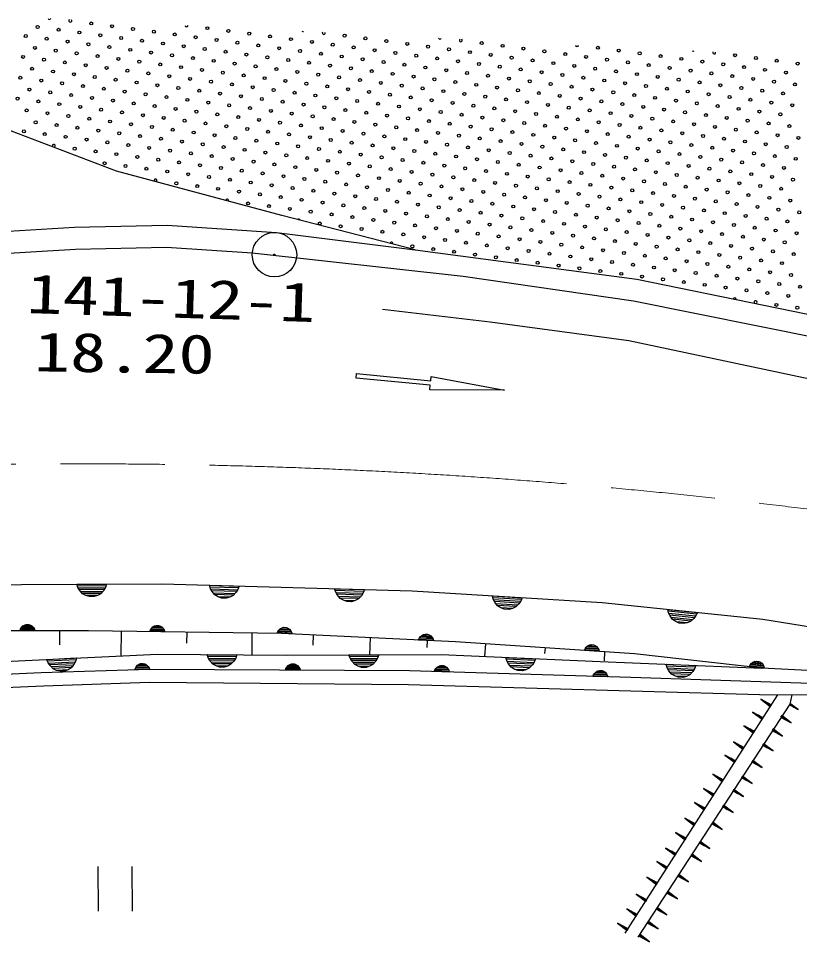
# Model space of a CAD drawing. Units: millimetres, scale not verified. Extents: x 40000 to 680000, y 20000 to 380000.
# Drawn here: x 128704 to 154920, y 284223 to 315326 of the extents above; entities that cross this region are included whole.
import ezdxf
from ezdxf.enums import TextEntityAlignment as Align

# ---------------------------------------------------------------- set-up
doc = ezdxf.new("R2010")
doc.units = ezdxf.units.MM
doc.header["$LTSCALE"] = 1000
doc.linetypes.add('CHAIN', pattern=[18.5, 12, -1.5, 3.5, -1.5])
doc.layers.add('M-BGD', color=7, linetype='Continuous', lineweight=25)
doc.layers.add('M-BMK', color=2, linetype='CHAIN', lineweight=13)
doc.layers.add('M-BMK-SRVR', color=3, linetype='Continuous')
doc.styles.add('ＭＳ ゴシック', font='')
doc.styles.get('ＭＳ ゴシック').set_extended_font_data('MS Gothic')

# ---------------------------------------------------------------- blocks, each defined once
blk = doc.blocks.new('BUHIN2')
at = {"color": 3, "linetype": 'Continuous', "lineweight": 25}
for radius in [746, 22.5]:
    blk.add_circle((0, 0), radius, dxfattribs=at)
blk = doc.blocks.new('BUHIN154')
at = {"color": 7, "linetype": 'Continuous', "lineweight": 25}
for p, q in [((371, 303), (-280, -389)), ((-218, -413), (400, 242)), ((419, 172), (-145, -427)), ((-68, -437), (431, 92)), ((435, 6), (20, -434)), ((146, -392), (402, -121))]:
    blk.add_line(p, q, dxfattribs=at)
blk.add_lwpolyline([(343, 364), (399, 256), (431, 147), (444, 1), (412, -120), (359, -232), (253, -344), (145, -404), (26, -443), (-121, -439), (-233, -416), (-343, -364)], close=True, dxfattribs=at)
blk = doc.blocks.new('BUHIN164')
at = {"color": 7, "linetype": 'Continuous', "lineweight": 25}
for p, q in [((-217, -9), (-16, 217)), ((28, 219), (-214, -52)), ((-207, -91), (67, 215)), ((-78, 194), (-202, 55)), ((103, 209), (-196, -126)), ((-181, -156), (135, 198))]:
    blk.add_line(p, q, dxfattribs=at)
blk.add_lwpolyline([(-166, -187), (-196, -133), (-213, -79), (-222, -6), (-208, 55), (-182, 111), (-131, 169), (-78, 200), (-19, 221), (55, 221), (111, 211), (166, 187)], close=True, dxfattribs=at)
blk = doc.blocks.new('BUHIN166')
at = {"color": 7, "linetype": 'Continuous', "lineweight": 25}
for p, q in [((-217, 1), (-6, 217)), ((39, 218), (-216, -42)), ((-211, -82), (77, 212)), ((113, 204), (-202, -117)), ((-69, 197), (-199, 64)), ((-189, -148), (144, 191))]:
    blk.add_line(p, q, dxfattribs=at)
blk.add_lwpolyline([(-175, -178), (-202, -124), (-217, -69), (-222, 4), (-205, 64), (-177, 119), (-123, 175), (-68, 204), (-8, 222), (65, 218), (121, 205), (175, 178)], close=True, dxfattribs=at)
blk = doc.blocks.new('BUHIN221')
at = {"color": 7, "linetype": 'Continuous', "lineweight": 25}
for p, q in [((-217, -2), (-9, 217)), ((35, 218), (-215, -46)), ((-210, -85), (73, 213)), ((-72, 196), (-201, 61)), ((109, 206), (-200, -120)), ((-186, -151), (141, 194))]:
    blk.add_line(p, q, dxfattribs=at)
blk.add_lwpolyline([(-172, -181), (-200, -127), (-216, -73), (-222, 0), (-206, 61), (-179, 116), (-126, 173), (-72, 202), (-12, 222), (61, 219), (117, 207), (172, 181)], close=True, dxfattribs=at)
blk = doc.blocks.new('BUHIN233')
at = {"color": 7, "linetype": 'Continuous', "lineweight": 25}
for p, q in [((-190, -37), (-27, 7)), ((65, 26), (-188, -43)), ((-186, -51), (155, 42)), ((70, 11), (-184, -59)), ((-117, -8), (-192, -29)), ((-182, -66), (-19, -22)), ((-105, -53), (-180, -74))]:
    blk.add_line(p, q, dxfattribs=at)
blk.add_lwpolyline([(-185, -83), (193, 53), (-201, -23)], close=True, dxfattribs=at)
blk = doc.blocks.new('BUHIN234')
at = {"color": 7, "linetype": 'Continuous', "lineweight": 25}
for p, q in [((186, 52), (-155, -43)), ((-70, -11), (184, 60)), ((-65, -27), (188, 44)), ((182, 67), (19, 22)), ((190, 39), (27, -7)), ((104, 54), (179, 75)), ((117, 9), (192, 30))]:
    blk.add_line(p, q, dxfattribs=at)
blk.add_lwpolyline([(184, 84), (-193, -54), (201, 24)], close=True, dxfattribs=at)
blk = doc.blocks.new('BUHIN249')
at = {"color": 7, "linetype": 'Continuous', "lineweight": 25}
for p, q in [((942, -67), (-182, 927)), ((-944, 64), (180, -929))]:
    blk.add_line(p, q, dxfattribs=at)

msp = doc.modelspace()

# ---------------------------------------------------------------- linework, layer by layer
at = {"layer": 'M-BGD'}
for p, q in [((131995, 310201), (125881, 312530)), ((137545, 308710), (131995, 310201)), ((142015, 307559), (137545, 308710)), ((125595, 308016), (130588, 308321)), ((130588, 308321), (133695, 308385)), ((133695, 308385), (137364, 308139)), ((137364, 308139), (142015, 307559)), ((133677, 307635), (130619, 307572)), ((136547, 307442), (133677, 307635)), ((130619, 307572), (125641, 307267)), ((143636, 306662), (136547, 307442)), ((142015, 307559), (149461, 306576)), ((149354, 305834), (143636, 306662)), ((149461, 306576), (172878, 301734)), ((172759, 301091), (149354, 305834)), ((140920, 305562), (144541, 305140)), ((144541, 305140), (149196, 304507)), ((149196, 304507), (166439, 300842)), ((140037, 303249), (140051, 303399)), ((140051, 303399), (142540, 303157)), ((142540, 303157), (142554, 303306)), ((142554, 303306), (145021, 302840)), ((142525, 303007), (140037, 303249)), ((142511, 302858), (142525, 303007)), ((145021, 302840), (142511, 302858)), ((120976, 296135), (128809, 296318)), ((128809, 296318), (133510, 296336)), ((131635, 296266), (130685, 296263)), ((130710, 296200), (131610, 296204)), ((131573, 296141), (130750, 296138)), ((133510, 296336), (141919, 296101)), ((141919, 296101), (148302, 295705)), ((130796, 296076), (131523, 296079)), ((131463, 296016), (130858, 296013)), ((130976, 295951), (131348, 295953)), ((145581, 295811), (144633, 295870)), ((144654, 295806), (145552, 295751)), ((145511, 295690), (144690, 295741)), ((144731, 295676), (145457, 295631)), ((145393, 295573), (144789, 295610)), ((144903, 295540), (145275, 295517)), ((148302, 295705), (153693, 295153)), ((151464, 295318), (150519, 295415)), ((150537, 295351), (151433, 295259)), ((151389, 295200), (150571, 295284)), ((150609, 295218), (151333, 295143)), ((133215, 294886), (133517, 294882)), ((133459, 294914), (133273, 294917)), ((151267, 295087), (150665, 295149)), ((150776, 295075), (151146, 295037)), ((153693, 295153), (158970, 294294)), ((131058, 294760), (123262, 294768)), ((130084, 294761), (130083, 294290)), ((137531, 294670), (131058, 294760)), ((132155, 294744), (132143, 293918)), ((133127, 294763), (133602, 294756)), ((133590, 294787), (133140, 294794)), ((133159, 294825), (133570, 294819)), ((133548, 294850), (133184, 294855)), ((134349, 294712), (134343, 294341)), ((136542, 294681), (136532, 293951)), ((143379, 294387), (137531, 294670)), ((138596, 294619), (138579, 294282)), ((140509, 294526), (140481, 293952)), ((142422, 294433), (142410, 294197)), ((149380, 293990), (143379, 294387)), ((144379, 294321), (144351, 293897)), ((147809, 294250), (148111, 294230)), ((148054, 294265), (147868, 294278)), ((126942, 293668), (133366, 293977)), ((133366, 293977), (137704, 293942)), ((137704, 293942), (142887, 293962)), ((142887, 293962), (148233, 293724)), ((146379, 294188), (146366, 293998)), ((147715, 294131), (148189, 294100)), ((148178, 294132), (147729, 294162)), ((147750, 294192), (148160, 294164)), ((148140, 294197), (147777, 294221)), ((148379, 294056), (148359, 293753)), ((153661, 293509), (149380, 293990)), ((130631, 293783), (129682, 293737)), ((129710, 293676), (130609, 293719)), ((130575, 293655), (129753, 293615)), ((132945, 293642), (132759, 293636)), ((136009, 293893), (135059, 293900)), ((135084, 293838), (135984, 293831)), ((135946, 293768), (135123, 293775)), ((135168, 293712), (135895, 293706)), ((135835, 293644), (135230, 293649)), ((138006, 293622), (137820, 293623)), ((140771, 293891), (139821, 293887)), ((139846, 293825), (140746, 293828)), ((140709, 293766), (139886, 293763)), ((139932, 293700), (140659, 293703)), ((140599, 293640), (139994, 293638)), ((146032, 293759), (145083, 293801)), ((145105, 293738), (146004, 293698)), ((145964, 293637), (145142, 293674)), ((148233, 293724), (153661, 293509)), ((153722, 293566), (153275, 293616)), ((153297, 293645), (153705, 293599)), ((153686, 293632), (153325, 293673)), ((153358, 293701), (153659, 293667)), ((153604, 293705), (153419, 293725)), ((129460, 293342), (125691, 293172)), ((133100, 293459), (129460, 293342)), ((129801, 293555), (130528, 293590)), ((130471, 293525), (129867, 293496)), ((129987, 293439), (130359, 293457)), ((132620, 293475), (133095, 293490)), ((133081, 293521), (132632, 293507)), ((132649, 293538), (133060, 293552)), ((133037, 293582), (132673, 293570)), ((132702, 293603), (133005, 293612)), ((141826, 293415), (133100, 293459)), ((135347, 293586), (135719, 293583)), ((137675, 293467), (138150, 293465)), ((138138, 293496), (137688, 293499)), ((137707, 293530), (138118, 293528)), ((138096, 293559), (137732, 293561)), ((137762, 293592), (138065, 293590)), ((140112, 293576), (140484, 293577)), ((149263, 293186), (141826, 293415)), ((145184, 293609), (145911, 293577)), ((145848, 293517), (145244, 293544)), ((145359, 293476), (145731, 293460)), ((151419, 293536), (150470, 293573)), ((150493, 293510), (151392, 293474)), ((151352, 293413), (150530, 293446)), ((150573, 293381), (151300, 293353)), ((151237, 293293), (150633, 293316)), ((153259, 293586), (153731, 293533)), ((156949, 293331), (153661, 293509)), ((133103, 293018), (129546, 292900)), ((141791, 292947), (133103, 293018)), ((157062, 292932), (149263, 293186)), ((150748, 293249), (151120, 293235)), ((129546, 292900), (125780, 292746)), ((153582, 292608), (141791, 292947)), ((154187, 292605), (149055, 284604)), ((157525, 292589), (153582, 292608)), ((154606, 292298), (154675, 292603)), ((149509, 284466), (154606, 292298)), ((154665, 292230), (154616, 292262)), ((154620, 292267), (154726, 292198)), ((154788, 292164), (154623, 292272)), ((154626, 292277), (154849, 292132)), ((154795, 292174), (154630, 292282)), ((154632, 292286), (154738, 292216)), ((154685, 292259), (154636, 292291))]:
    msp.add_line(p, q, dxfattribs=at)
for points in [[(131660, 296329), (131620, 296214), (131563, 296116), (131466, 296006), (131356, 295945), (131239, 295907), (131084, 295907), (130966, 295944), (130856, 296003), (130758, 296113), (130697, 296210), (130660, 296325)], [(145610, 295872), (145563, 295760), (145499, 295666), (145395, 295562), (145282, 295509), (145162, 295479), (145007, 295489), (144892, 295533), (144786, 295600), (144696, 295716), (144642, 295817), (144612, 295934)], [(151495, 295378), (151444, 295268), (151377, 295177), (151268, 295077), (151153, 295029), (151032, 295003), (150878, 295019), (150765, 295068), (150662, 295139), (150576, 295259), (150526, 295362), (150500, 295480)], [(133114, 294731), (133135, 294789), (133164, 294837), (133214, 294891), (133269, 294921), (133328, 294938), (133406, 294937), (133464, 294918), (133519, 294887), (133567, 294831), (133596, 294782), (133614, 294725)], [(147700, 294101), (147724, 294157), (147756, 294204), (147808, 294255), (147865, 294282), (147925, 294297), (148002, 294291), (148059, 294269), (148112, 294235), (148157, 294177), (148184, 294127), (148199, 294068)], [(136035, 293955), (135994, 293840), (135936, 293743), (135837, 293634), (135727, 293575), (135609, 293539), (135454, 293540), (135337, 293578), (135227, 293639), (135131, 293750), (135071, 293848), (135035, 293963)], [(140796, 293954), (140756, 293838), (140699, 293741), (140602, 293630), (140492, 293570), (140375, 293532), (140220, 293531), (140102, 293568), (139992, 293628), (139894, 293738), (139833, 293835), (139796, 293950)], [(130653, 293846), (130619, 293729), (130566, 293629), (130474, 293515), (130367, 293450), (130252, 293406), (130097, 293399), (129978, 293431), (129865, 293485), (129762, 293591), (129697, 293685), (129655, 293798)], [(132609, 293443), (132627, 293501), (132654, 293551), (132701, 293608), (132755, 293639), (132813, 293660), (132891, 293663), (132950, 293646), (133006, 293617), (133056, 293564), (133088, 293516), (133108, 293459)], [(137663, 293436), (137683, 293494), (137712, 293542), (137761, 293597), (137816, 293627), (137875, 293645), (137952, 293645), (138011, 293626), (138066, 293595), (138114, 293540), (138144, 293491), (138163, 293434)], [(146060, 293821), (146015, 293707), (145953, 293613), (145850, 293507), (145738, 293452), (145619, 293420), (145464, 293427), (145348, 293469), (145241, 293534), (145149, 293648), (145093, 293748), (145061, 293865)], [(151447, 293597), (151402, 293484), (151341, 293388), (151239, 293282), (151127, 293227), (151008, 293194), (150853, 293200), (150737, 293242), (150630, 293307), (150537, 293420), (150481, 293520), (150448, 293636)], [(153243, 293556), (153269, 293611), (153303, 293657), (153358, 293706), (153416, 293729), (153476, 293742), (153553, 293733), (153609, 293708), (153661, 293672), (153703, 293612), (153727, 293560), (153740, 293501)], [(154609, 292260), (154873, 292116), (154635, 292299)]]:
    msp.add_lwpolyline(points, close=True, dxfattribs=at)
for centre in [(129346, 315041), (131145, 315160), (131846, 315068), (128949, 314737), (130047, 314948), (130748, 314856), (131449, 314763), (132547, 314975), (133248, 314883), (133949, 314790), (135047, 315002), (135748, 314909), (136449, 314817), (137150, 314724), (139650, 314751), (129650, 314644), (130351, 314552), (131052, 314459), (132150, 314671), (132851, 314578), (133552, 314486), (134650, 314698), (135351, 314605), (136052, 314513), (136753, 314420), (137851, 314632), (138552, 314539), (139253, 314447), (140351, 314659), (141052, 314566), (141753, 314474), (144253, 314500), (144954, 314408), (129254, 314340), (129955, 314247), (130656, 314155), (131753, 314367), (132454, 314274), (133155, 314182), (134253, 314393), (134954, 314301), (135655, 314208), (136356, 314116), (137454, 314328), (138155, 314235), (138856, 314143), (139954, 314354), (140655, 314262), (141356, 314169), (142454, 314381), (143155, 314289), (143856, 314196), (144557, 314103), (145655, 314315), (146356, 314223), (147057, 314130), (148155, 314342), (148856, 314249), (149557, 314157), (152758, 314091), (128857, 314036), (129558, 313943), (130259, 313851), (131357, 314062), (132058, 313970), (132759, 313877), (133460, 313785), (133857, 314089), (134558, 313997), (135259, 313904), (135960, 313812), (137057, 314023), (137758, 313931), (138459, 313838), (139557, 314050), (140258, 313958), (140959, 313865), (142057, 314077), (142758, 313984), (143459, 313892), (144160, 313799), (145258, 314011), (145959, 313918), (146660, 313826), (147758, 314038), (148459, 313945), (149160, 313853), (150258, 314064), (150959, 313972), (151660, 313879), (152361, 313787), (153459, 313999), (154160, 313906), (154861, 313814), (129161, 313639), (129862, 313546), (130960, 313758), (131661, 313666), (132362, 313573), (133063, 313481), (134161, 313692), (134862, 313600), (135563, 313507), (136661, 313719), (137362, 313627), (138063, 313534), (139161, 313746), (139862, 313653), (140563, 313561), (141660, 313772), (142361, 313680), (143062, 313587), (143763, 313495), (144861, 313707), (145562, 313614), (146263, 313522), (147361, 313733), (148062, 313641), (148763, 313548), (149861, 313760), (150562, 313668), (151263, 313575), (151964, 313483), (153062, 313694), (153763, 313602), (154464, 313509), (128764, 313335), (129465, 313242), (130563, 313454), (131264, 313361), (131965, 313269), (132666, 313176), (133764, 313388), (134465, 313296), (135166, 313203), (136264, 313415), (136965, 313322), (137666, 313230), (138764, 313441), (139465, 313349), (140166, 313256), (140867, 313164), (141264, 313468), (141965, 313376), (142666, 313283), (143367, 313191), (144464, 313402), (145166, 313310), (145867, 313217), (146964, 313429), (147665, 313337), (148366, 313244), (149464, 313456), (150165, 313363), (150866, 313271), (151567, 313178), (152665, 313390), (153366, 313298), (154067, 313205), (129069, 312938), (130166, 313150), (130867, 313057), (131568, 312965), (132269, 312872), (133367, 313084), (134068, 312991), (134769, 312899), (135867, 313111), (136568, 313018), (137269, 312925), (138367, 313137), (139068, 313045), (139769, 312952), (140470, 312860), (141568, 313071), (142269, 312979), (142970, 312886), (144068, 313098), (144769, 313006), (145470, 312913), (146568, 313125), (147269, 313032), (147970, 312940), (148671, 312847), (149067, 313152), (149768, 313059), (150469, 312967), (151171, 312874), (152268, 313086), (152969, 312993), (153670, 312901), (154768, 313113), (128672, 312634), (129373, 312541), (129770, 312845), (130471, 312753), (131172, 312660), (131873, 312568), (132970, 312780), (133672, 312687), (134373, 312594), (135470, 312806), (136171, 312714), (136872, 312621), (137970, 312833), (138671, 312740), (139372, 312648), (140073, 312555), (141171, 312767), (141872, 312675), (142573, 312582), (143671, 312794), (144372, 312701), (145073, 312609), (146171, 312821), (146872, 312728), (147573, 312636), (148274, 312543), (149372, 312755), (150073, 312662), (150774, 312570), (151872, 312782), (152573, 312689), (153274, 312597), (154371, 312808), (128976, 312237), (130074, 312449), (130775, 312356), (131476, 312264), (132574, 312475), (133275, 312383), (133976, 312290), (135074, 312502), (135775, 312409), (136476, 312317), (137573, 312529), (138274, 312436), (138975, 312344), (139677, 312251), (140774, 312463), (141475, 312370), (142176, 312278), (143274, 312490), (143975, 312397), (144676, 312305), (145774, 312516), (146475, 312424), (147176, 312331), (147877, 312239), (148975, 312451), (149676, 312358), (150377, 312266), (151475, 312477), (152176, 312385), (152877, 312292), (153975, 312504), (154676, 312412), (129677, 312144), (130378, 312052), (131079, 311959), (132177, 312171), (132878, 312078), (133579, 311986), (134677, 312198), (135378, 312105), (136079, 312013), (136780, 311920), (137177, 312224), (137878, 312132), (138579, 312039), (139280, 311947), (140378, 312159), (141079, 312066), (141780, 311974), (142877, 312185), (143578, 312093), (144279, 312000), (145377, 312212), (146078, 312120), (146779, 312027), (147480, 311935), (148578, 312146), (149279, 312054), (149980, 311961), (151078, 312173), (151779, 312081), (152480, 311988), (153578, 312200), (154279, 312107), (129280, 311840), (129981, 311747), (130682, 311655), (131780, 311867), (132481, 311774), (133182, 311682), (134280, 311893), (134981, 311801), (135682, 311708), (136383, 311616), (137481, 311828), (138182, 311735), (138883, 311643), (139981, 311854), (140682, 311762), (141383, 311669), (142481, 311881), (143182, 311789), (143883, 311696), (144584, 311604), (144980, 311908), (145682, 311815), (146383, 311723), (147084, 311630), (148181, 311842), (148882, 311750), (149583, 311657), (150681, 311869), (151382, 311776), (152083, 311684), (153181, 311896), (153882, 311803), (154583, 311711), (128884, 311536), (129585, 311443), (130286, 311351), (131383, 311562), (132084, 311470), (132785, 311377), (133883, 311589), (134584, 311497), (135285, 311404), (135986, 311312), (137084, 311523), (137785, 311431), (138486, 311338), (139584, 311550), (140285, 311458), (140986, 311365), (142084, 311577), (142785, 311484), (143486, 311392), (144187, 311299), (145285, 311511), (145986, 311419), (146687, 311326), (147785, 311538), (148486, 311445), (149187, 311353), (150284, 311565), (150985, 311472), (151687, 311380), (152784, 311591), (153485, 311499), (154186, 311406), (154887, 311314), (130987, 311258), (131688, 311166), (132389, 311073), (133090, 310981), (133486, 311285), (134188, 311192), (134889, 311100), (135590, 311007), (136687, 311219), (137388, 311127), (138089, 311034), (139187, 311246), (139888, 311153), (140589, 311061), (141687, 311273), (142388, 311180), (143089, 311088), (143790, 310995), (144888, 311207), (145589, 311114), (146290, 311022), (147388, 311234), (148089, 311141), (148790, 311049), (149888, 311260), (150589, 311168), (151290, 311075), (151991, 310983), (152388, 311287), (153089, 311195), (153790, 311102), (154491, 311010), (130590, 310954), (131291, 310861), (131992, 310769), (132693, 310676), (133791, 310888), (134492, 310796), (135193, 310703), (136291, 310915), (136992, 310822), (137693, 310730), (138790, 310942), (139491, 310849), (140193, 310757), (141290, 310968), (141991, 310876), (142692, 310783), (143393, 310691), (144491, 310903), (145192, 310810), (145893, 310718), (146991, 310929), (147692, 310837), (148393, 310744), (149491, 310956), (150192, 310864), (150893, 310771), (151594, 310679), (152692, 310890), (153393, 310798), (154094, 310705), (131595, 310465), (132296, 310372), (133394, 310584), (134095, 310491), (134796, 310399), (135894, 310611), (136595, 310518), (137296, 310426), (138394, 310637), (139095, 310545), (139796, 310452), (140497, 310360), (140894, 310664), (141595, 310572), (142296, 310479), (142997, 310387), (144094, 310598), (144795, 310506), (145496, 310413), (146594, 310625), (147295, 310533), (147996, 310440), (149094, 310652), (149795, 310559), (150496, 310467), (151197, 310374), (152295, 310586), (152996, 310494), (153697, 310401), (154795, 310613), (132997, 310280), (133698, 310187), (134399, 310095), (135497, 310306), (136198, 310214), (136899, 310121), (137997, 310333), (138698, 310241), (139399, 310148), (140100, 310056), (141198, 310267), (141899, 310175), (142600, 310082), (143698, 310294), (144399, 310202), (145100, 310109), (146198, 310321), (146899, 310228), (147600, 310136), (148697, 310348), (149398, 310255), (150099, 310163), (150800, 310070), (151898, 310282), (152599, 310189), (153300, 310097), (154398, 310308), (134003, 309790), (135100, 310002), (135801, 309910), (136502, 309817), (137600, 310029), (138301, 309936), (139002, 309844), (139703, 309751), (140801, 309963), (141502, 309871), (142203, 309778), (143301, 309990), (144002, 309897), (144703, 309805), (145801, 310017), (146502, 309924), (147203, 309832), (147904, 309739), (148301, 310043), (149002, 309951), (149703, 309858), (150404, 309766), (151502, 309978), (152203, 309885), (152904, 309792), (154001, 310004), (154702, 309912), (134704, 309698), (135405, 309605), (136106, 309513), (137203, 309725), (137904, 309632), (138605, 309540), (139306, 309447), (140404, 309659), (141105, 309566), (141806, 309474), (142904, 309686), (143605, 309593), (144306, 309501), (145404, 309712), (146105, 309620), (146806, 309527), (147507, 309435), (148605, 309647), (149306, 309554), (150007, 309461), (151105, 309673), (151806, 309581), (152507, 309488), (153605, 309700), (154306, 309607), (136410, 309116), (136807, 309420), (137508, 309328), (138209, 309235), (138910, 309143), (140008, 309355), (140709, 309262), (141410, 309170), (142507, 309381), (143208, 309289), (143909, 309196), (145007, 309408), (145708, 309316), (146409, 309223), (147110, 309131), (148208, 309342), (148909, 309250), (149610, 309157), (150708, 309369), (151409, 309276), (152110, 309184), (153208, 309396), (153909, 309303), (154610, 309211), (137111, 309024), (137812, 308931), (138513, 308839), (139611, 309050), (140312, 308958), (141013, 308865), (142111, 309077), (142812, 308985), (143513, 308892), (144610, 309104), (145311, 309011), (146013, 308919), (146714, 308826), (147811, 309038), (148512, 308945), (149213, 308853), (150311, 309065), (151012, 308972), (151713, 308880), (152811, 309091), (153512, 308999), (154213, 308906), (154914, 308814), (139214, 308746), (139915, 308654), (140616, 308561), (141714, 308773), (142415, 308680), (143116, 308588), (143817, 308495), (144214, 308800), (144915, 308707), (145616, 308614), (146317, 308522), (147415, 308734), (148116, 308641), (148817, 308549), (149914, 308760), (150615, 308668), (151316, 308575), (152414, 308787), (153115, 308695), (153816, 308602), (154517, 308510), (138817, 308442), (139518, 308349), (140219, 308257), (141317, 308469), (142018, 308376), (142719, 308283), (143420, 308191), (144518, 308403), (145219, 308310), (145920, 308218), (147018, 308429), (147719, 308337), (148420, 308244), (149518, 308456), (150219, 308364), (150920, 308271), (152018, 308483), (152719, 308390), (153420, 308298), (154121, 308205), (140920, 308164), (141621, 308072), (142322, 307979), (143023, 307887), (144121, 308098), (144822, 308006), (145523, 307913), (146621, 308125), (147322, 308033), (148023, 307940), (149121, 308152), (149822, 308059), (150523, 307967), (151224, 307874), (151621, 308179), (152322, 308086), (153023, 307994), (153724, 307901), (154822, 308113), (141926, 307675), (142627, 307582), (143724, 307794), (144425, 307702), (145126, 307609), (146224, 307821), (146925, 307728), (147626, 307636), (148724, 307848), (149425, 307755), (150126, 307663), (150827, 307570), (151925, 307782), (152626, 307689), (153327, 307597), (154425, 307809), (143328, 307490), (144029, 307397), (144730, 307305), (145827, 307517), (146529, 307424), (147230, 307332), (148327, 307543), (149028, 307451), (149729, 307358), (150430, 307266), (151528, 307478), (152229, 307385), (152930, 307293), (154028, 307504), (154729, 307412), (145431, 307212), (146132, 307120), (146833, 307027), (147931, 307239), (148632, 307147), (149333, 307054), (150034, 306962), (151131, 307173), (151832, 307081), (152534, 306988), (153631, 307200), (154332, 307108), (147534, 306935), (148235, 306842), (148936, 306750), (149637, 306657), (150735, 306869), (151436, 306777), (152137, 306684), (153235, 306896), (153936, 306803), (154637, 306711), (150338, 306565), (151039, 306472), (151740, 306380), (152838, 306592), (153539, 306499), (154240, 306407), (152441, 306287), (153142, 306195), (153843, 306102), (154544, 306010), (154941, 306314), (154147, 305706), (154848, 305613)]:
    msp.add_circle(centre, 49.8, dxfattribs=at)
for centre, start, end in [((129743, 315345), 202.871, 331.3779), ((130444, 315253), 131.4114, 42.8375), ((134346, 315094), 179.4802, 354.7688), ((138248, 314936), 230.0695, 304.1794), ((138949, 314844), 156.5034, 17.7455), ((142851, 314685), 201.0012, 333.2478), ((143552, 314593), 128.9247, 45.3242), ((147454, 314434), 177.7823, 356.4666), ((151356, 314276), 227.3382, 306.9108), ((152057, 314184), 154.6789, 19.5701), ((129889, 311046), 285.2517, 213.0442), ((133301, 309883), 305.6877, 204.2429), ((135709, 309209), 339.4801, 170.4505), ((138116, 308534), 19.9195, 131.1825), ((141225, 307767), 339.8265, 171.2754), ((152745, 305891), 355.6185, 161.0151), ((153446, 305798), 283.4404, 233.1931)]:
    msp.add_arc(centre, 49.8, start, end, dxfattribs=at)
at = {"layer": 'M-BMK'}
msp.add_arc((130943, 105992), 194375, 79.77872, 95.44885, dxfattribs=at)

# ---------------------------------------------------------------- block references
at = {"layer": 'M-BGD', "rotation": 311.68544}
for name, p in [('BUHIN154', (135612, 296277)), ('BUHIN154', (139817, 296160)), ('BUHIN164', (129004, 294762)), ('BUHIN166', (137639, 294665)), ('BUHIN166', (142386, 294435)), ('BUHIN221', (142912, 293382)), ('BUHIN221', (148238, 293217)), ('BUHIN234', (153787, 292352)), ('BUHIN234', (153512, 291921)), ('BUHIN233', (154474, 291775)), ('BUHIN234', (153220, 291464)), ('BUHIN233', (154186, 291329)), ('BUHIN234', (152870, 290917)), ('BUHIN233', (153865, 290833)), ('BUHIN234', (152589, 290477)), ('BUHIN233', (153503, 290272)), ('BUHIN234', (152178, 289832)), ('BUHIN233', (153161, 289744)), ('BUHIN234', (151870, 289350)), ('BUHIN233', (152872, 289297)), ('BUHIN234', (151568, 288878)), ('BUHIN233', (152526, 288762)), ('BUHIN234', (151236, 288357)), ('BUHIN233', (152158, 288193)), ('BUHIN234', (150928, 287875)), ('BUHIN233', (151743, 287550)), ('BUHIN249', (131952, 286093)), ('BUHIN234', (150595, 287354)), ('BUHIN234', (150304, 286898)), ('BUHIN233', (151465, 287120)), ('BUHIN234', (149970, 286376)), ('BUHIN233', (151023, 286438)), ('BUHIN234', (149606, 285805)), ('BUHIN233', (150655, 285868)), ('BUHIN234', (149289, 285309)), ('BUHIN233', (150303, 285324)), ('BUHIN234', (148982, 284828)), ('BUHIN233', (150004, 284861)), ('BUHIN233', (149720, 284422))]:
    msp.add_blockref(name, p, dxfattribs=at)
at = {"layer": 'M-BMK-SRVR', "rotation": 311.68544}
msp.add_blockref('BUHIN2', (137296, 307392), dxfattribs=at)

# ---------------------------------------------------------------- texts
at = {"layer": 'M-BMK-SRVR', "style": 'ＭＳ ゴシック', "width": 1.35}
for s, rotation, p in [('141-12-1', 358.2, (128947, 305038)), ('18.20', 359.2, (129212, 303080))]:
    msp.add_text(s, height=1320, rotation=rotation, dxfattribs=at).set_placement(p, align=Align.BOTTOM_LEFT)

doc.saveas('drawing.dxf')
